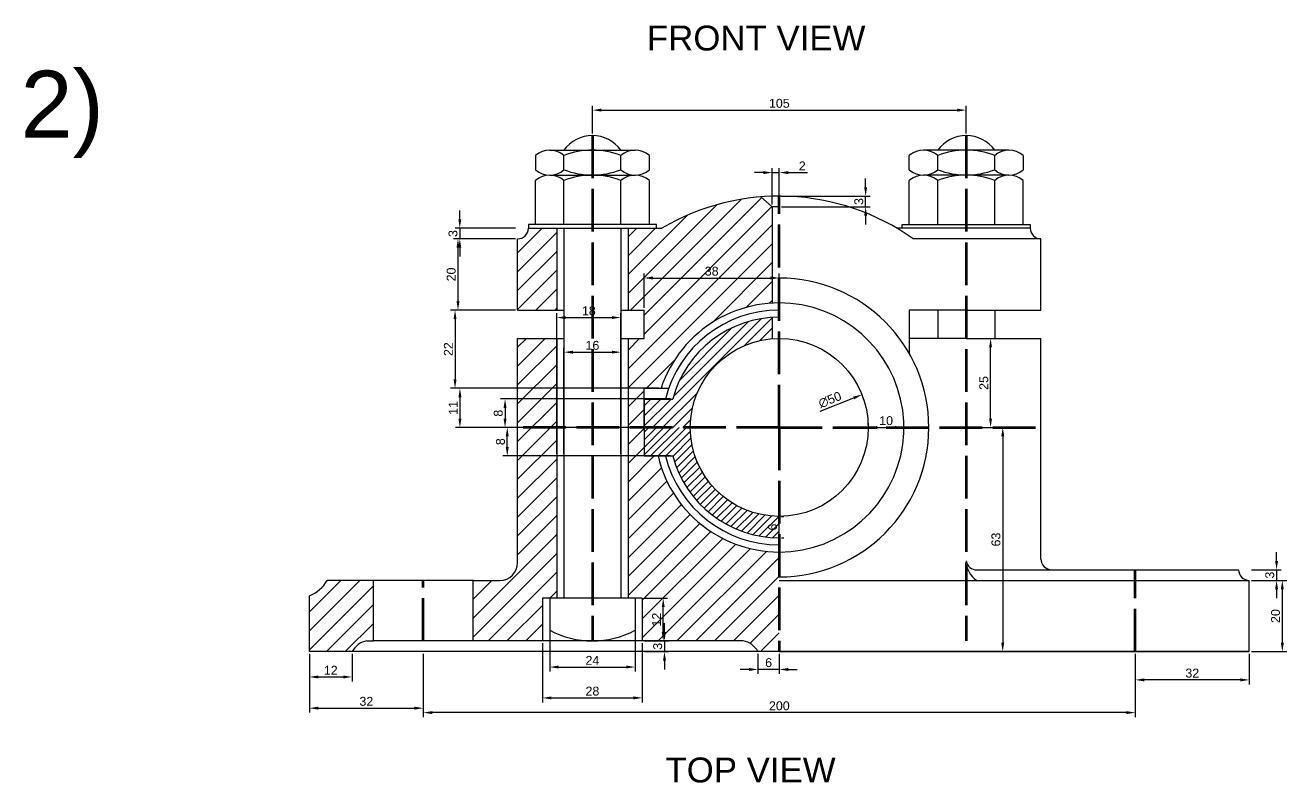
# Model space of a CAD drawing. Header units: millimetres. Extents: x -281317 to 3636, y -109880 to 77184.
# Drawn here: x 3078.4 to 3432.7, y 1257.7 to 1470.6 of the extents above; entities that cross this region are included whole.
import ezdxf

# ---------------------------------------------------------------- set-up
doc = ezdxf.new("R2010")
doc.units = ezdxf.units.MM
doc.linetypes.add('ACAD_ISO02W100', pattern=[15, 12, -3])
doc.layers.add('1', color=131, linetype='ACAD_ISO02W100', lineweight=106)
doc.layers.add('2', color=50, linetype='Continuous', lineweight=20)
doc.styles.get("Standard").update_dxf_attribs({"font": 'arial.ttf'})
doc.dimstyles.new('ISO-25', dxfattribs={"dimtxt": 2.5, "dimasz": 2.5, "dimexe": 1.25, "dimexo": 0.625, "dimtad": 1, "dimtxsty": 'Standard', "dimcen": 2.5, "dimclrd": 3, "dimadec": 0, "dimazin": 0, "dimtfac": 1, "dimtmove": 0, "dimatfit": 3, "dimfxl": 1, "dimarcsym": 0})

# ---------------------------------------------------------------- blocks, each defined once
blk = doc.blocks.new('*D54')
at = {"color": 3, "lineweight": -2, "transparency": 16777216}
blk.add_line((3301.63, 1362.14), (3311.09, 1365.9), dxfattribs=at)
at = {"color": 3, "transparency": 16777216}
blk.add_solid([(3310.94, 1366.29), (3311.25, 1365.51), (3313.42, 1366.82)], dxfattribs=at)
at = {"layer": 'Defpoints', "color": 0, "transparency": 16777216}
for p in [(3313.42, 1366.82), (3266.94, 1348.38)]:
    blk.add_point(p, dxfattribs=at)
at = {"color": 0, "transparency": 16777216, "insert": (3304.41, 1365.37), "char_height": 2.5, "attachment_point": 5, "rotation": 21.6494}
blk.add_mtext('∅50', dxfattribs=at)
blk = doc.blocks.new('*D55')
at = {"color": 0, "lineweight": -2, "transparency": 16777216}
for p, q in [((3259.6, 1357.6), (3212.51, 1357.6)), ((3259.6, 1349.6), (3212.51, 1349.6))]:
    blk.add_line(p, q, dxfattribs=at)
at = {"color": 3, "lineweight": -2, "transparency": 16777216}
blk.add_line((3213.76, 1352.1), (3213.76, 1355.1), dxfattribs=at)
at = {"color": 3, "transparency": 16777216}
for points in [[(3213.34, 1355.1), (3214.17, 1355.1), (3213.76, 1357.6)], [(3213.34, 1352.1), (3214.17, 1352.1), (3213.76, 1349.6)]]:
    blk.add_solid(points, dxfattribs=at)
at = {"layer": 'Defpoints', "color": 0, "transparency": 16777216}
for p in [(3213.76, 1357.6), (3260.23, 1357.6), (3260.23, 1349.6)]:
    blk.add_point(p, dxfattribs=at)
at = {"color": 0, "transparency": 16777216, "insert": (3211.86, 1353.6), "char_height": 2.5, "attachment_point": 5, "rotation": 90}
blk.add_mtext('8', dxfattribs=at)
blk = doc.blocks.new('*D56')
at = {"color": 0, "lineweight": -2, "transparency": 16777216}
for p, q in [((3259.6, 1365.6), (3211.88, 1365.6)), ((3259.6, 1357.6), (3211.88, 1357.6))]:
    blk.add_line(p, q, dxfattribs=at)
at = {"color": 3, "lineweight": -2, "transparency": 16777216}
blk.add_line((3213.13, 1363.1), (3213.13, 1360.1), dxfattribs=at)
at = {"color": 3, "transparency": 16777216}
for points in [[(3212.72, 1363.1), (3213.55, 1363.1), (3213.13, 1365.6)], [(3212.72, 1360.1), (3213.55, 1360.1), (3213.13, 1357.6)]]:
    blk.add_solid(points, dxfattribs=at)
at = {"layer": 'Defpoints', "color": 0, "transparency": 16777216}
for p in [(3260.23, 1365.6), (3213.13, 1357.6), (3260.23, 1357.6)]:
    blk.add_point(p, dxfattribs=at)
at = {"color": 0, "transparency": 16777216, "insert": (3211.23, 1361.6), "char_height": 2.5, "attachment_point": 5, "rotation": 90}
blk.add_mtext('8', dxfattribs=at)
blk = doc.blocks.new('*D57')
at = {"color": 0, "lineweight": -2, "transparency": 16777216}
for p, q in [((3252.18, 1391.22), (3252.18, 1400.85)), ((3290.18, 1391.22), (3290.18, 1400.85))]:
    blk.add_line(p, q, dxfattribs=at)
at = {"color": 3, "lineweight": -2, "transparency": 16777216}
blk.add_line((3254.68, 1399.6), (3287.68, 1399.6), dxfattribs=at)
at = {"color": 3, "transparency": 16777216}
for points in [[(3254.68, 1400.02), (3254.68, 1399.18), (3252.18, 1399.6)], [(3287.68, 1400.02), (3287.68, 1399.18), (3290.18, 1399.6)]]:
    blk.add_solid(points, dxfattribs=at)
at = {"layer": 'Defpoints', "color": 0, "transparency": 16777216}
for p in [(3290.18, 1399.6), (3252.18, 1390.6), (3290.18, 1390.6)]:
    blk.add_point(p, dxfattribs=at)
at = {"color": 0, "transparency": 16777216, "insert": (3271.18, 1401.5), "char_height": 2.5, "attachment_point": 5}
blk.add_mtext('38', dxfattribs=at)
blk = doc.blocks.new('*D58')
at = {"color": 3, "lineweight": -2, "transparency": 16777216}
for p, q in [((3285.68, 1429.22), (3283.18, 1429.22)), ((3288.18, 1429.22), (3290.18, 1429.22)), ((3292.68, 1429.22), (3298.08, 1429.22))]:
    blk.add_line(p, q, dxfattribs=at)
at = {"color": 0, "lineweight": -2, "transparency": 16777216}
for p, q in [((3288.18, 1420.22), (3288.18, 1430.47)), ((3290.18, 1420.22), (3290.18, 1430.47))]:
    blk.add_line(p, q, dxfattribs=at)
at = {"color": 3, "transparency": 16777216}
for points in [[(3285.68, 1429.64), (3285.68, 1428.8), (3288.18, 1429.22)], [(3292.68, 1429.64), (3292.68, 1428.8), (3290.18, 1429.22)]]:
    blk.add_solid(points, dxfattribs=at)
at = {"layer": 'Defpoints', "color": 0, "transparency": 16777216}
for p in [(3290.18, 1429.22), (3288.18, 1419.6), (3290.18, 1419.6)]:
    blk.add_point(p, dxfattribs=at)
at = {"color": 0, "transparency": 16777216, "insert": (3296.63, 1431.1), "char_height": 2.5, "attachment_point": 5}
blk.add_mtext('2', dxfattribs=at)
blk = doc.blocks.new('*D59')
at = {"color": 3, "lineweight": -2, "transparency": 16777216}
for p, q in [((3314.43, 1425.1), (3314.43, 1427.6)), ((3314.43, 1419.6), (3314.43, 1422.6)), ((3314.43, 1417.1), (3314.43, 1414.6))]:
    blk.add_line(p, q, dxfattribs=at)
at = {"color": 0, "lineweight": -2, "transparency": 16777216}
for p, q in [((3290.8, 1422.6), (3315.68, 1422.6)), ((3290.8, 1419.6), (3315.68, 1419.6))]:
    blk.add_line(p, q, dxfattribs=at)
at = {"color": 3, "transparency": 16777216}
for points in [[(3314.01, 1425.1), (3314.84, 1425.1), (3314.43, 1422.6)], [(3314.01, 1417.1), (3314.84, 1417.1), (3314.43, 1419.6)]]:
    blk.add_solid(points, dxfattribs=at)
at = {"layer": 'Defpoints', "color": 0, "transparency": 16777216}
for p in [(3290.18, 1422.6), (3314.43, 1422.6), (3290.18, 1419.6)]:
    blk.add_point(p, dxfattribs=at)
at = {"color": 0, "transparency": 16777216, "insert": (3312.52, 1421.1), "char_height": 2.5, "attachment_point": 5, "rotation": 90}
blk.add_mtext('3', dxfattribs=at)
blk = doc.blocks.new('*D60')
at = {"color": 0, "lineweight": -2, "transparency": 16777216}
for p, q in [((3237.68, 1440.25), (3237.68, 1448.03)), ((3342.68, 1440.25), (3342.68, 1448.03))]:
    blk.add_line(p, q, dxfattribs=at)
at = {"color": 3, "lineweight": -2, "transparency": 16777216}
blk.add_line((3240.18, 1446.78), (3340.18, 1446.78), dxfattribs=at)
at = {"color": 3, "transparency": 16777216}
for points in [[(3240.18, 1447.2), (3240.18, 1446.36), (3237.68, 1446.78)], [(3340.18, 1447.2), (3340.18, 1446.36), (3342.68, 1446.78)]]:
    blk.add_solid(points, dxfattribs=at)
at = {"layer": 'Defpoints', "color": 0, "transparency": 16777216}
for p in [(3342.68, 1446.78), (3237.68, 1439.63), (3342.68, 1439.63)]:
    blk.add_point(p, dxfattribs=at)
at = {"color": 0, "transparency": 16777216, "insert": (3290.18, 1448.68), "char_height": 2.5, "attachment_point": 5}
blk.add_mtext('105', dxfattribs=at)
blk = doc.blocks.new('*D61')
at = {"color": 3, "lineweight": -2, "transparency": 16777216}
for p, q in [((3200.42, 1416.1), (3200.42, 1418.6)), ((3200.42, 1413.6), (3200.42, 1410.6)), ((3200.42, 1408.1), (3200.42, 1405.6))]:
    blk.add_line(p, q, dxfattribs=at)
at = {"color": 0, "lineweight": -2, "transparency": 16777216}
for p, q in [((3216.05, 1413.6), (3199.17, 1413.6)), ((3216.05, 1410.6), (3199.17, 1410.6))]:
    blk.add_line(p, q, dxfattribs=at)
at = {"color": 3, "transparency": 16777216}
for points in [[(3200.01, 1416.1), (3200.84, 1416.1), (3200.42, 1413.6)], [(3200.01, 1408.1), (3200.84, 1408.1), (3200.42, 1410.6)]]:
    blk.add_solid(points, dxfattribs=at)
at = {"layer": 'Defpoints', "color": 0, "transparency": 16777216}
for p in [(3200.42, 1410.6), (3216.68, 1413.6), (3216.68, 1410.6)]:
    blk.add_point(p, dxfattribs=at)
at = {"color": 0, "transparency": 16777216, "insert": (3198.52, 1412.1), "char_height": 2.5, "attachment_point": 5, "rotation": 90}
blk.add_mtext('3', dxfattribs=at)
blk = doc.blocks.new('*D62')
at = {"color": 0, "lineweight": -2, "transparency": 16777216}
for p, q in [((3216.05, 1410.6), (3198.66, 1410.6)), ((3216.05, 1390.6), (3198.66, 1390.6))]:
    blk.add_line(p, q, dxfattribs=at)
at = {"color": 3, "lineweight": -2, "transparency": 16777216}
blk.add_line((3199.91, 1408.1), (3199.91, 1393.1), dxfattribs=at)
at = {"color": 3, "transparency": 16777216}
for points in [[(3199.5, 1408.1), (3200.33, 1408.1), (3199.91, 1410.6)], [(3199.5, 1393.1), (3200.33, 1393.1), (3199.91, 1390.6)]]:
    blk.add_solid(points, dxfattribs=at)
at = {"layer": 'Defpoints', "color": 0, "transparency": 16777216}
for p in [(3216.68, 1410.6), (3199.91, 1390.6), (3216.68, 1390.6)]:
    blk.add_point(p, dxfattribs=at)
at = {"color": 0, "transparency": 16777216, "insert": (3198.01, 1400.6), "char_height": 2.5, "attachment_point": 5, "rotation": 90}
blk.add_mtext('20', dxfattribs=at)
blk = doc.blocks.new('*D63')
at = {"color": 0, "lineweight": -2, "transparency": 16777216}
for p, q in [((3216.05, 1390.6), (3197.84, 1390.6)), ((3216.05, 1368.6), (3197.84, 1368.6))]:
    blk.add_line(p, q, dxfattribs=at)
at = {"color": 3, "lineweight": -2, "transparency": 16777216}
blk.add_line((3199.09, 1388.1), (3199.09, 1371.1), dxfattribs=at)
at = {"color": 3, "transparency": 16777216}
for points in [[(3198.67, 1388.1), (3199.5, 1388.1), (3199.09, 1390.6)], [(3198.67, 1371.1), (3199.5, 1371.1), (3199.09, 1368.6)]]:
    blk.add_solid(points, dxfattribs=at)
at = {"layer": 'Defpoints', "color": 0, "transparency": 16777216}
for p in [(3216.68, 1390.6), (3199.09, 1368.6), (3216.68, 1368.6)]:
    blk.add_point(p, dxfattribs=at)
at = {"color": 0, "transparency": 16777216, "insert": (3197.21, 1379.6), "char_height": 2.5, "attachment_point": 5, "rotation": 90}
blk.add_mtext('22', dxfattribs=at)
blk = doc.blocks.new('*D64')
at = {"color": 0, "lineweight": -2, "transparency": 16777216}
for p, q in [((3256.33, 1368.6), (3199.21, 1368.6)), ((3256.33, 1357.6), (3199.21, 1357.6))]:
    blk.add_line(p, q, dxfattribs=at)
at = {"color": 3, "lineweight": -2, "transparency": 16777216}
blk.add_line((3200.46, 1366.1), (3200.46, 1360.1), dxfattribs=at)
at = {"color": 3, "transparency": 16777216}
for points in [[(3200.05, 1366.1), (3200.88, 1366.1), (3200.46, 1368.6)], [(3200.05, 1360.1), (3200.88, 1360.1), (3200.46, 1357.6)]]:
    blk.add_solid(points, dxfattribs=at)
at = {"layer": 'Defpoints', "color": 0, "transparency": 16777216}
for p in [(3256.95, 1368.6), (3200.46, 1357.6), (3256.95, 1357.6)]:
    blk.add_point(p, dxfattribs=at)
at = {"color": 0, "transparency": 16777216, "insert": (3198.58, 1363.1), "char_height": 2.5, "attachment_point": 5, "rotation": 90}
blk.add_mtext('11', dxfattribs=at)
blk = doc.blocks.new('*D65')
at = {"color": 0, "lineweight": -2, "transparency": 16777216}
for p, q in [((3158.18, 1293.97), (3158.18, 1286.24)), ((3170.18, 1293.97), (3170.18, 1286.24))]:
    blk.add_line(p, q, dxfattribs=at)
at = {"color": 3, "lineweight": -2, "transparency": 16777216}
blk.add_line((3160.68, 1287.49), (3167.68, 1287.49), dxfattribs=at)
at = {"color": 3, "transparency": 16777216}
for points in [[(3160.68, 1287.9), (3160.68, 1287.07), (3158.18, 1287.49)], [(3167.68, 1287.9), (3167.68, 1287.07), (3170.18, 1287.49)]]:
    blk.add_solid(points, dxfattribs=at)
at = {"layer": 'Defpoints', "color": 0, "transparency": 16777216}
for p in [(3158.18, 1294.6), (3170.18, 1294.6), (3170.18, 1287.49)]:
    blk.add_point(p, dxfattribs=at)
at = {"color": 0, "transparency": 16777216, "insert": (3164.18, 1289.37), "char_height": 2.5, "attachment_point": 5}
blk.add_mtext('12', dxfattribs=at)
blk = doc.blocks.new('*D66')
at = {"color": 0, "lineweight": -2, "transparency": 16777216}
for p, q in [((3158.18, 1293.97), (3158.18, 1277.47)), ((3190.18, 1293.97), (3190.18, 1277.47))]:
    blk.add_line(p, q, dxfattribs=at)
at = {"color": 3, "lineweight": -2, "transparency": 16777216}
blk.add_line((3160.68, 1278.72), (3187.68, 1278.72), dxfattribs=at)
at = {"color": 3, "transparency": 16777216}
for points in [[(3160.68, 1279.13), (3160.68, 1278.3), (3158.18, 1278.72)], [(3187.68, 1279.13), (3187.68, 1278.3), (3190.18, 1278.72)]]:
    blk.add_solid(points, dxfattribs=at)
at = {"layer": 'Defpoints', "color": 0, "transparency": 16777216}
for p in [(3158.18, 1294.6), (3190.18, 1294.6), (3190.18, 1278.72)]:
    blk.add_point(p, dxfattribs=at)
at = {"color": 0, "transparency": 16777216, "insert": (3174.18, 1280.62), "char_height": 2.5, "attachment_point": 5}
blk.add_mtext('32', dxfattribs=at)
blk = doc.blocks.new('*D67')
at = {"color": 0, "lineweight": -2, "transparency": 16777216}
for p, q in [((3229.68, 1350.22), (3229.68, 1380.01)), ((3245.68, 1350.22), (3245.68, 1380.01))]:
    blk.add_line(p, q, dxfattribs=at)
at = {"color": 3, "lineweight": -2, "transparency": 16777216}
blk.add_line((3232.18, 1378.76), (3243.18, 1378.76), dxfattribs=at)
at = {"color": 3, "transparency": 16777216}
for points in [[(3232.18, 1379.18), (3232.18, 1378.35), (3229.68, 1378.76)], [(3243.18, 1379.18), (3243.18, 1378.35), (3245.68, 1378.76)]]:
    blk.add_solid(points, dxfattribs=at)
at = {"layer": 'Defpoints', "color": 0, "transparency": 16777216}
for p in [(3245.68, 1378.76), (3229.68, 1349.6), (3245.68, 1349.6)]:
    blk.add_point(p, dxfattribs=at)
at = {"color": 0, "transparency": 16777216, "insert": (3237.68, 1380.66), "char_height": 2.5, "attachment_point": 5}
blk.add_mtext('16', dxfattribs=at)
blk = doc.blocks.new('*D68')
at = {"color": 0, "lineweight": -2, "transparency": 16777216}
for p, q in [((3227.68, 1350.22), (3227.68, 1389.73)), ((3245.68, 1350.22), (3245.68, 1389.73))]:
    blk.add_line(p, q, dxfattribs=at)
at = {"color": 3, "lineweight": -2, "transparency": 16777216}
blk.add_line((3230.18, 1388.48), (3243.18, 1388.48), dxfattribs=at)
at = {"color": 3, "transparency": 16777216}
for points in [[(3230.18, 1388.9), (3230.18, 1388.07), (3227.68, 1388.48)], [(3243.18, 1388.9), (3243.18, 1388.07), (3245.68, 1388.48)]]:
    blk.add_solid(points, dxfattribs=at)
at = {"layer": 'Defpoints', "color": 0, "transparency": 16777216}
for p in [(3245.68, 1388.48), (3227.68, 1349.6), (3245.68, 1349.6)]:
    blk.add_point(p, dxfattribs=at)
at = {"color": 0, "transparency": 16777216, "insert": (3236.68, 1390.38), "char_height": 2.5, "attachment_point": 5}
blk.add_mtext('18', dxfattribs=at)
blk = doc.blocks.new('*D69')
at = {"color": 3, "lineweight": -2, "transparency": 16777216}
for p, q in [((3290.18, 1335.1), (3290.18, 1337.6)), ((3290.18, 1326.6), (3290.18, 1332.6)), ((3290.18, 1324.1), (3290.18, 1321.6))]:
    blk.add_line(p, q, dxfattribs=at)
at = {"color": 0, "lineweight": -2, "transparency": 16777216}
for p, q in [((3290.8, 1332.6), (3291.43, 1332.6)), ((3290.8, 1326.6), (3291.43, 1326.6))]:
    blk.add_line(p, q, dxfattribs=at)
at = {"color": 3, "transparency": 16777216}
for points in [[(3289.76, 1335.1), (3290.6, 1335.1), (3290.18, 1332.6)], [(3289.76, 1324.1), (3290.6, 1324.1), (3290.18, 1326.6)]]:
    blk.add_solid(points, dxfattribs=at)
at = {"layer": 'Defpoints', "color": 0, "transparency": 16777216}
for p in [(3290.18, 1332.6), (3290.18, 1332.6), (3290.18, 1326.6)]:
    blk.add_point(p, dxfattribs=at)
at = {"color": 0, "transparency": 16777216, "insert": (3288.28, 1329.6), "char_height": 2.5, "attachment_point": 5, "rotation": 90}
blk.add_mtext('6', dxfattribs=at)
blk = doc.blocks.new('*D70')
at = {"color": 0, "lineweight": -2, "transparency": 16777216}
for p, q in [((3315.18, 1358.22), (3315.18, 1358.85)), ((3325.18, 1358.22), (3325.18, 1358.85))]:
    blk.add_line(p, q, dxfattribs=at)
at = {"color": 3, "lineweight": -2, "transparency": 16777216}
blk.add_line((3317.68, 1357.6), (3322.68, 1357.6), dxfattribs=at)
at = {"color": 3, "transparency": 16777216}
for points in [[(3317.68, 1358.02), (3317.68, 1357.18), (3315.18, 1357.6)], [(3322.68, 1358.02), (3322.68, 1357.18), (3325.18, 1357.6)]]:
    blk.add_solid(points, dxfattribs=at)
at = {"layer": 'Defpoints', "color": 0, "transparency": 16777216}
for p in [(3315.18, 1357.6), (3325.18, 1357.6), (3325.18, 1357.6)]:
    blk.add_point(p, dxfattribs=at)
at = {"color": 0, "transparency": 16777216, "insert": (3320.18, 1359.5), "char_height": 2.5, "attachment_point": 5}
blk.add_mtext('10', dxfattribs=at)
blk = doc.blocks.new('*D71')
at = {"color": 0, "lineweight": -2, "transparency": 16777216}
for p, q in [((3225.68, 1299.97), (3225.68, 1289.02)), ((3249.68, 1299.97), (3249.68, 1289.02))]:
    blk.add_line(p, q, dxfattribs=at)
at = {"color": 3, "lineweight": -2, "transparency": 16777216}
blk.add_line((3228.18, 1290.27), (3247.18, 1290.27), dxfattribs=at)
at = {"color": 3, "transparency": 16777216}
for points in [[(3228.18, 1290.69), (3228.18, 1289.86), (3225.68, 1290.27)], [(3247.18, 1290.69), (3247.18, 1289.86), (3249.68, 1290.27)]]:
    blk.add_solid(points, dxfattribs=at)
at = {"layer": 'Defpoints', "color": 0, "transparency": 16777216}
for p in [(3225.68, 1300.6), (3249.68, 1300.6), (3249.68, 1290.27)]:
    blk.add_point(p, dxfattribs=at)
at = {"color": 0, "transparency": 16777216, "insert": (3237.68, 1292.15), "char_height": 2.5, "attachment_point": 5}
blk.add_mtext('24', dxfattribs=at)
blk = doc.blocks.new('*D72')
at = {"color": 0, "lineweight": -2, "transparency": 16777216}
for p, q in [((3223.68, 1296.97), (3223.68, 1280.35)), ((3251.68, 1296.97), (3251.68, 1280.35))]:
    blk.add_line(p, q, dxfattribs=at)
at = {"color": 3, "lineweight": -2, "transparency": 16777216}
blk.add_line((3226.18, 1281.6), (3249.18, 1281.6), dxfattribs=at)
at = {"color": 3, "transparency": 16777216}
for points in [[(3226.18, 1282.02), (3226.18, 1281.18), (3223.68, 1281.6)], [(3249.18, 1282.02), (3249.18, 1281.18), (3251.68, 1281.6)]]:
    blk.add_solid(points, dxfattribs=at)
at = {"layer": 'Defpoints', "color": 0, "transparency": 16777216}
for p in [(3223.68, 1297.6), (3251.68, 1297.6), (3251.68, 1281.6)]:
    blk.add_point(p, dxfattribs=at)
at = {"color": 0, "transparency": 16777216, "insert": (3237.68, 1283.5), "char_height": 2.5, "attachment_point": 5}
blk.add_mtext('28', dxfattribs=at)
blk = doc.blocks.new('*D73')
at = {"color": 3, "lineweight": -2, "transparency": 16777216}
for p, q in [((3429.86, 1320.1), (3429.86, 1322.6)), ((3429.86, 1317.6), (3429.86, 1314.6)), ((3429.86, 1312.1), (3429.86, 1309.6))]:
    blk.add_line(p, q, dxfattribs=at)
at = {"color": 0, "lineweight": -2, "transparency": 16777216}
for p, q in [((3422.8, 1317.6), (3431.11, 1317.6)), ((3422.8, 1314.6), (3431.11, 1314.6))]:
    blk.add_line(p, q, dxfattribs=at)
at = {"color": 3, "transparency": 16777216}
for points in [[(3429.44, 1320.1), (3430.27, 1320.1), (3429.86, 1317.6)], [(3429.44, 1312.1), (3430.27, 1312.1), (3429.86, 1314.6)]]:
    blk.add_solid(points, dxfattribs=at)
at = {"layer": 'Defpoints', "color": 0, "transparency": 16777216}
for p in [(3422.18, 1317.6), (3422.18, 1314.6), (3429.86, 1314.6)]:
    blk.add_point(p, dxfattribs=at)
at = {"color": 0, "transparency": 16777216, "insert": (3427.96, 1316.1), "char_height": 2.5, "attachment_point": 5, "rotation": 90}
blk.add_mtext('3', dxfattribs=at)
blk = doc.blocks.new('*D74')
at = {"color": 0, "lineweight": -2, "transparency": 16777216}
for p, q in [((3422.8, 1314.6), (3432.72, 1314.6)), ((3422.8, 1294.6), (3432.72, 1294.6))]:
    blk.add_line(p, q, dxfattribs=at)
at = {"color": 3, "lineweight": -2, "transparency": 16777216}
blk.add_line((3431.47, 1312.1), (3431.47, 1297.1), dxfattribs=at)
at = {"color": 3, "transparency": 16777216}
for points in [[(3431.05, 1312.1), (3431.89, 1312.1), (3431.47, 1314.6)], [(3431.05, 1297.1), (3431.89, 1297.1), (3431.47, 1294.6)]]:
    blk.add_solid(points, dxfattribs=at)
at = {"layer": 'Defpoints', "color": 0, "transparency": 16777216}
for p in [(3422.18, 1314.6), (3422.18, 1294.6), (3431.47, 1294.6)]:
    blk.add_point(p, dxfattribs=at)
at = {"color": 0, "transparency": 16777216, "insert": (3429.57, 1304.6), "char_height": 2.5, "attachment_point": 5, "rotation": 90}
blk.add_mtext('20', dxfattribs=at)
blk = doc.blocks.new('*D75')
at = {"color": 0, "lineweight": -2, "transparency": 16777216}
for p, q in [((3390.18, 1293.97), (3390.18, 1285.41)), ((3422.18, 1293.97), (3422.18, 1285.41))]:
    blk.add_line(p, q, dxfattribs=at)
at = {"color": 3, "lineweight": -2, "transparency": 16777216}
blk.add_line((3419.68, 1286.66), (3392.68, 1286.66), dxfattribs=at)
at = {"color": 3, "transparency": 16777216}
for points in [[(3392.68, 1287.08), (3392.68, 1286.24), (3390.18, 1286.66)], [(3419.68, 1287.08), (3419.68, 1286.24), (3422.18, 1286.66)]]:
    blk.add_solid(points, dxfattribs=at)
at = {"layer": 'Defpoints', "color": 0, "transparency": 16777216}
for p in [(3390.18, 1294.6), (3422.18, 1294.6), (3390.18, 1286.66)]:
    blk.add_point(p, dxfattribs=at)
at = {"color": 0, "transparency": 16777216, "insert": (3406.18, 1288.56), "char_height": 2.5, "attachment_point": 5}
blk.add_mtext('32', dxfattribs=at)
blk = doc.blocks.new('*D76')
at = {"color": 0, "lineweight": -2, "transparency": 16777216}
for p, q in [((3190.18, 1293.97), (3190.18, 1276.22)), ((3390.18, 1293.97), (3390.18, 1276.22))]:
    blk.add_line(p, q, dxfattribs=at)
at = {"color": 3, "lineweight": -2, "transparency": 16777216}
blk.add_line((3387.68, 1277.47), (3192.68, 1277.47), dxfattribs=at)
at = {"color": 3, "transparency": 16777216}
for points in [[(3192.68, 1277.88), (3192.68, 1277.05), (3190.18, 1277.47)], [(3387.68, 1277.88), (3387.68, 1277.05), (3390.18, 1277.47)]]:
    blk.add_solid(points, dxfattribs=at)
at = {"layer": 'Defpoints', "color": 0, "transparency": 16777216}
for p in [(3190.18, 1294.6), (3390.18, 1294.6), (3190.18, 1277.47)]:
    blk.add_point(p, dxfattribs=at)
at = {"color": 0, "transparency": 16777216, "insert": (3290.18, 1279.37), "char_height": 2.5, "attachment_point": 5}
blk.add_mtext('200', dxfattribs=at)
blk = doc.blocks.new('*D77')
at = {"color": 0, "lineweight": -2, "transparency": 16777216}
for p, q in [((3343.3, 1382.6), (3350.77, 1382.6)), ((3343.3, 1357.6), (3350.77, 1357.6))]:
    blk.add_line(p, q, dxfattribs=at)
at = {"color": 3, "lineweight": -2, "transparency": 16777216}
blk.add_line((3349.52, 1360.1), (3349.52, 1380.1), dxfattribs=at)
at = {"color": 3, "transparency": 16777216}
for points in [[(3349.1, 1380.1), (3349.93, 1380.1), (3349.52, 1382.6)], [(3349.1, 1360.1), (3349.93, 1360.1), (3349.52, 1357.6)]]:
    blk.add_solid(points, dxfattribs=at)
at = {"layer": 'Defpoints', "color": 0, "transparency": 16777216}
for p in [(3342.68, 1382.6), (3349.52, 1382.6), (3342.68, 1357.6)]:
    blk.add_point(p, dxfattribs=at)
at = {"color": 0, "transparency": 16777216, "insert": (3347.62, 1370.1), "char_height": 2.5, "attachment_point": 5, "rotation": 90}
blk.add_mtext('25', dxfattribs=at)
blk = doc.blocks.new('*D78')
at = {"color": 0, "lineweight": -2, "transparency": 16777216}
for p, q in [((3343.3, 1357.6), (3354.19, 1357.6)), ((3343.3, 1294.6), (3354.19, 1294.6))]:
    blk.add_line(p, q, dxfattribs=at)
at = {"color": 3, "lineweight": -2, "transparency": 16777216}
blk.add_line((3352.94, 1355.1), (3352.94, 1297.1), dxfattribs=at)
at = {"color": 3, "transparency": 16777216}
for points in [[(3352.52, 1355.1), (3353.35, 1355.1), (3352.94, 1357.6)], [(3352.52, 1297.1), (3353.35, 1297.1), (3352.94, 1294.6)]]:
    blk.add_solid(points, dxfattribs=at)
at = {"layer": 'Defpoints', "color": 0, "transparency": 16777216}
for p in [(3342.68, 1357.6), (3342.68, 1294.6), (3352.94, 1294.6)]:
    blk.add_point(p, dxfattribs=at)
at = {"color": 0, "transparency": 16777216, "insert": (3351.04, 1326.1), "char_height": 2.5, "attachment_point": 5, "rotation": 90}
blk.add_mtext('63', dxfattribs=at)
blk = doc.blocks.new('*D79')
at = {"color": 0, "lineweight": -2, "transparency": 16777216}
for p, q in [((3252.3, 1309.6), (3258.81, 1309.6)), ((3252.3, 1297.6), (3258.81, 1297.6))]:
    blk.add_line(p, q, dxfattribs=at)
at = {"color": 3, "lineweight": -2, "transparency": 16777216}
blk.add_line((3257.56, 1300.1), (3257.56, 1307.1), dxfattribs=at)
at = {"color": 3, "transparency": 16777216}
for points in [[(3257.15, 1307.1), (3257.98, 1307.1), (3257.56, 1309.6)], [(3257.15, 1300.1), (3257.98, 1300.1), (3257.56, 1297.6)]]:
    blk.add_solid(points, dxfattribs=at)
at = {"layer": 'Defpoints', "color": 0, "transparency": 16777216}
for p in [(3251.68, 1309.6), (3257.56, 1309.6), (3251.68, 1297.6)]:
    blk.add_point(p, dxfattribs=at)
at = {"color": 0, "transparency": 16777216, "insert": (3255.68, 1303.6), "char_height": 2.5, "attachment_point": 5, "rotation": 90}
blk.add_mtext('12', dxfattribs=at)
blk = doc.blocks.new('*D80')
at = {"color": 3, "lineweight": -2, "transparency": 16777216}
for p, q in [((3257.93, 1300.1), (3257.93, 1302.6)), ((3257.93, 1297.6), (3257.93, 1294.6)), ((3257.93, 1292.1), (3257.93, 1289.6))]:
    blk.add_line(p, q, dxfattribs=at)
at = {"color": 0, "lineweight": -2, "transparency": 16777216}
for p, q in [((3252.3, 1297.6), (3259.18, 1297.6)), ((3252.3, 1294.6), (3259.18, 1294.6))]:
    blk.add_line(p, q, dxfattribs=at)
at = {"color": 3, "transparency": 16777216}
for points in [[(3257.51, 1300.1), (3258.34, 1300.1), (3257.93, 1297.6)], [(3257.51, 1292.1), (3258.34, 1292.1), (3257.93, 1294.6)]]:
    blk.add_solid(points, dxfattribs=at)
at = {"layer": 'Defpoints', "color": 0, "transparency": 16777216}
for p in [(3251.68, 1297.6), (3251.68, 1294.6), (3257.93, 1294.6)]:
    blk.add_point(p, dxfattribs=at)
at = {"color": 0, "transparency": 16777216, "insert": (3256.02, 1296.1), "char_height": 2.5, "attachment_point": 5, "rotation": 90}
blk.add_mtext('3', dxfattribs=at)
blk = doc.blocks.new('*D81')
at = {"color": 0, "lineweight": -2, "transparency": 16777216}
for p, q in [((3284.18, 1293.97), (3284.18, 1288.35)), ((3290.18, 1293.97), (3290.18, 1288.35))]:
    blk.add_line(p, q, dxfattribs=at)
at = {"color": 3, "lineweight": -2, "transparency": 16777216}
for p, q in [((3281.68, 1289.6), (3279.18, 1289.6)), ((3290.18, 1289.6), (3284.18, 1289.6)), ((3292.68, 1289.6), (3295.18, 1289.6))]:
    blk.add_line(p, q, dxfattribs=at)
at = {"color": 3, "transparency": 16777216}
for points in [[(3281.68, 1290.02), (3281.68, 1289.18), (3284.18, 1289.6)], [(3292.68, 1290.02), (3292.68, 1289.18), (3290.18, 1289.6)]]:
    blk.add_solid(points, dxfattribs=at)
at = {"layer": 'Defpoints', "color": 0, "transparency": 16777216}
for p in [(3284.18, 1294.6), (3290.18, 1294.6), (3284.18, 1289.6)]:
    blk.add_point(p, dxfattribs=at)
at = {"color": 0, "transparency": 16777216, "insert": (3287.18, 1291.5), "char_height": 2.5, "attachment_point": 5}
blk.add_mtext('6', dxfattribs=at)

msp = doc.modelspace()

# ---------------------------------------------------------------- hatches: boundary and pattern name
at = {"layer": '2', "true_color": 0xffffff, "transparency": 33554687}
h = msp.add_hatch(dxfattribs=at)
h.set_pattern_fill('ANSI31', scale=30)
h.set_pattern_definition([(45, (2863.2774, 1085.0893), (-2.65165, 2.65165), [])])
h.paths.add_polyline_path([(3288.17907, 1419.59942), (3285.00876, 1422.39346, 0.113705429), (3257.17907, 1413.59942), (3255.67907, 1413.59942), (3247.67907, 1413.59942), (3247.67907, 1390.59942), (3252.17907, 1390.59942), (3252.17907, 1382.59942), (3247.67907, 1382.59942), (3247.67907, 1357.59942), (3252.17907, 1357.59942), (3252.17907, 1365.59942), (3252.17907, 1368.59942), (3256.95258, 1368.59942, -0.307671085), (3288.17907, 1392.54223)])
h.paths.add_polyline_path([(3290.17907, 1322.59942, -0.348173339), (3256.10562, 1349.59942), (3252.17907, 1349.59942), (3252.17907, 1357.59942), (3247.67907, 1357.59942), (3247.67907, 1309.59942), (3251.67907, 1309.59942), (3251.67907, 1297.59942), (3280.03201, 1297.59942, -0.236067977), (3284.17907, 1294.59942), (3290.17907, 1294.59942)])
h.paths.add_polyline_path([(3227.67907, 1357.59942), (3216.67907, 1357.59942), (3216.67907, 1319.59942, -0.414213562), (3211.67907, 1314.59942), (3204.17907, 1314.59942), (3204.17907, 1297.59942), (3223.67907, 1297.59942), (3223.67907, 1309.59942), (3227.67907, 1309.59942)])
h.paths.add_polyline_path([(3227.67907, 1382.59942), (3216.67907, 1382.59942), (3216.67907, 1357.59942), (3227.67907, 1357.59942)])
h.paths.add_polyline_path([(3227.67907, 1413.59942), (3219.67907, 1413.59942, -0.414213562), (3216.67907, 1410.59942), (3216.67907, 1390.59942), (3227.67907, 1390.59942)])
h.paths.add_polyline_path([(3176.17907, 1314.59942), (3163.17907, 1314.59942, -0.158030662), (3158.17907, 1310.25266), (3158.17907, 1294.59942), (3170.17907, 1294.59942, -0.236067977), (3174.32613, 1297.59942), (3176.17907, 1297.59942)])
h = msp.add_hatch(dxfattribs=at)
h.set_pattern_fill('ANSI31', scale=16)
h.set_pattern_definition([(45, (2863.2774, 1085.0893), (-1.4142136, 1.4142136), [])])
h.paths.add_polyline_path([(3260.22911, 1365.59942), (3252.17907, 1365.59942), (3252.17907, 1357.59942), (3265.17907, 1357.59942, -0.390946884), (3288.17907, 1382.51929), (3288.17907, 1388.53484, 0.321766195)])
at = {"layer": '2'}
h = msp.add_hatch(dxfattribs=at)
h.set_pattern_fill('ANSI31', color=0, scale=12)
h.set_pattern_definition([(45, (2829.3309, 1084.0128), (-1.06066, 1.06066), [])])
h.paths.add_polyline_path([(3265.17907, 1357.59942), (3252.17907, 1357.59942), (3252.17907, 1349.59942), (3260.22911, 1349.59942, 0.33967204), (3290.17907, 1326.59942), (3290.17907, 1332.59942, -0.414213562)])

# ---------------------------------------------------------------- linework, layer by layer
for p, q in [((3225.67907, 1435.53982), (3229.67907, 1435.53982)), ((3229.67907, 1435.53982), (3245.67907, 1435.53982)), ((3245.67907, 1435.53982), (3249.67907, 1435.53982)), ((3334.67907, 1435.53982), (3330.67907, 1435.53982)), ((3350.67907, 1435.53982), (3334.67907, 1435.53982)), ((3354.67907, 1435.53982), (3350.67907, 1435.53982)), ((3221.67907, 1434.03982), (3221.67907, 1430.03982)), ((3229.67907, 1430.03982), (3229.67907, 1434.03982)), ((3245.67907, 1430.03982), (3245.67907, 1434.03982)), ((3253.67907, 1430.03982), (3253.67907, 1434.03982)), ((3326.67907, 1430.03982), (3326.67907, 1434.03982)), ((3334.67907, 1430.03982), (3334.67907, 1434.03982)), ((3350.67907, 1430.03982), (3350.67907, 1434.03982)), ((3358.67907, 1434.03982), (3358.67907, 1430.03982)), ((3225.67907, 1428.53982), (3229.67907, 1428.53982)), ((3229.67907, 1428.53982), (3245.67907, 1428.53982)), ((3245.67907, 1428.53982), (3249.67907, 1428.53982)), ((3334.67907, 1428.53982), (3330.67907, 1428.53982)), ((3350.67907, 1428.53982), (3334.67907, 1428.53982)), ((3354.67907, 1428.53982), (3350.67907, 1428.53982)), ((3221.67907, 1414.59942), (3221.67907, 1427.03982)), ((3229.67907, 1414.59942), (3229.67907, 1427.03982)), ((3245.67907, 1414.59942), (3245.67907, 1427.03982)), ((3253.67907, 1414.59942), (3253.67907, 1427.03982)), ((3326.67907, 1414.59942), (3326.67907, 1427.03982)), ((3334.67907, 1414.59942), (3334.67907, 1427.03982)), ((3350.67907, 1414.59942), (3350.67907, 1427.03982)), ((3358.67907, 1414.59942), (3358.67907, 1427.03982)), ((3288.17907, 1419.59942), (3285.00876, 1422.39346)), ((3290.17907, 1419.59942), (3288.17907, 1419.59942)), ((3288.17907, 1419.59942), (3288.17907, 1392.54223)), ((3255.67907, 1414.59942), (3219.67907, 1414.59942)), ((3219.67907, 1414.59942), (3219.67907, 1413.59942)), ((3255.67907, 1413.59942), (3255.67907, 1414.59942)), ((3324.67907, 1414.59942), (3360.67907, 1414.59942)), ((3324.67907, 1413.59942), (3324.67907, 1414.59942)), ((3360.67907, 1414.59942), (3360.67907, 1413.59942)), ((3216.67907, 1390.59942), (3216.67907, 1410.59942)), ((3219.67907, 1413.59942), (3237.67907, 1413.59942)), ((3227.67907, 1413.59942), (3227.67907, 1390.59942)), ((3229.67907, 1413.59942), (3229.67907, 1309.59942)), ((3237.67907, 1413.59942), (3255.67907, 1413.59942)), ((3245.67907, 1413.59942), (3245.67907, 1309.59942)), ((3247.67907, 1413.59942), (3247.67907, 1390.59942)), ((3255.67907, 1413.59942), (3257.17907, 1413.59942)), ((3342.67907, 1413.59942), (3323.17907, 1413.59942)), ((3363.67907, 1410.59942), (3327.80885, 1410.59942)), ((3360.67907, 1413.59942), (3342.67907, 1413.59942)), ((3363.67907, 1390.59942), (3363.67907, 1410.59942)), ((3216.67907, 1390.59942), (3229.67907, 1390.59942)), ((3245.67907, 1390.59942), (3252.17907, 1390.59942)), ((3252.17907, 1382.59942), (3252.17907, 1390.59942)), ((3342.67907, 1390.59942), (3326.67907, 1390.59942)), ((3326.67907, 1390.59942), (3326.67907, 1382.59942)), ((3334.67907, 1390.59942), (3334.67907, 1382.59942)), ((3342.67907, 1390.59942), (3363.67907, 1390.59942)), ((3350.67907, 1390.59942), (3350.67907, 1382.59942)), ((3288.17907, 1388.53484), (3288.17907, 1382.51929)), ((3216.67907, 1319.59942), (3216.67907, 1382.59942)), ((3216.67907, 1382.59942), (3229.67907, 1382.59942)), ((3227.67907, 1382.59942), (3227.67907, 1309.59942)), ((3245.67907, 1382.59942), (3252.17907, 1382.59942)), ((3247.67907, 1382.59942), (3247.67907, 1309.59942)), ((3326.67907, 1382.59942), (3326.67907, 1378.37801)), ((3342.67907, 1382.59942), (3326.67907, 1382.59942)), ((3342.67907, 1382.59942), (3363.67907, 1382.59942)), ((3363.67907, 1320.59942), (3363.67907, 1382.59942)), ((3252.17907, 1365.59942), (3252.17907, 1368.59942)), ((3252.17907, 1365.59942), (3260.22911, 1365.59942)), ((3252.17907, 1349.59942), (3260.22911, 1349.59942)), ((3345.67907, 1317.59942), (3363.67907, 1317.59942)), ((3363.67907, 1317.59942), (3419.17907, 1317.59942)), ((3204.17907, 1314.59942), (3163.17907, 1314.59942)), ((3176.17907, 1297.59942), (3176.17907, 1314.59942)), ((3204.17907, 1297.59942), (3204.17907, 1314.59942)), ((3204.17907, 1314.59942), (3211.67907, 1314.59942)), ((3290.17907, 1314.59942), (3422.17907, 1314.59942)), ((3422.17907, 1294.59942), (3422.17907, 1314.59942)), ((3158.17907, 1294.59942), (3158.17907, 1310.25266)), ((3223.67907, 1309.59942), (3223.67907, 1297.59942)), ((3251.67907, 1309.59942), (3223.67907, 1309.59942)), ((3225.67907, 1309.59942), (3225.67907, 1297.59942)), ((3249.67907, 1309.59942), (3249.67907, 1297.59942)), ((3251.67907, 1309.59942), (3251.67907, 1297.59942)), ((3174.32613, 1297.59942), (3176.17907, 1297.59942)), ((3280.03201, 1297.59942), (3176.17907, 1297.59942)), ((3280.03201, 1297.59942), (3278.17907, 1297.59942)), ((3290.17907, 1294.59942), (3158.17907, 1294.59942)), ((3390.17907, 1294.59942), (3190.17907, 1294.59942)), ((3290.17907, 1294.59942), (3422.17907, 1294.59942)), ((3422.17907, 1294.59942), (3390.17907, 1294.59942)), ((3390.17907, 1294.59942), (3422.17907, 1294.59942))]:
    msp.add_line(p, q)
for points in [[(3252.17907, 1368.59942), (3259.06637, 1368.59942)], [(3252.17907, 1357.59942), (3252.17907, 1365.59942), (3252.17907, 1349.59942)]]:
    msp.add_lwpolyline(points)
msp.add_circle((3290.17907, 1357.59942), 25)
for centre, radius, start, end in [((3237.67907, 1429.75438), 9.87276, 35.8737001, 144.1262999), ((3342.67907, 1429.75438), 9.87276, 35.8737001, 144.1262999), ((3225.67907, 1429.45649), 6.08333, 48.8879096, 131.1120904), ((3237.67907, 1413.45649), 22.08333, 68.7606894, 111.2393106), ((3249.67907, 1429.45649), 6.08333, 48.8879096, 131.1120904), ((3330.67907, 1429.45649), 6.08333, 48.8879096, 131.1120904), ((3342.67907, 1413.45649), 22.08333, 68.7606894, 111.2393106), ((3354.67907, 1429.45649), 6.08333, 48.8879096, 131.1120904), ((3225.67907, 1434.62315), 6.08333, 228.8879096, 311.1120904), ((3225.67907, 1422.45649), 6.08333, 48.8879096, 131.1120904), ((3237.67907, 1450.62315), 22.08333, 248.7606894, 291.2393106), ((3237.67907, 1406.45649), 22.08333, 68.7606894, 111.2393106), ((3249.67907, 1434.62315), 6.08333, 228.8879096, 311.1120904), ((3249.67907, 1422.45649), 6.08333, 48.8879096, 131.1120904), ((3330.67907, 1434.62315), 6.08333, 228.8879096, 311.1120904), ((3330.67907, 1422.45649), 6.08333, 48.8879096, 131.1120904), ((3342.67907, 1450.62315), 22.08333, 248.7606894, 291.2393106), ((3342.67907, 1406.45649), 22.08333, 68.7606894, 111.2393106), ((3354.67907, 1434.62315), 6.08333, 228.8879096, 311.1120904), ((3354.67907, 1422.45649), 6.08333, 48.8879096, 131.1120904), ((3290.17907, 1357.59942), 65, 54.6254096, 120.5102374), ((3216.67907, 1413.59942), 3, 270, 0), ((3363.67907, 1413.59942), 3, 180, 270), ((3290.17907, 1357.59942), 42, 270, 90), ((3290.17907, 1357.59942), 35, 193.2129804, 161.6823016), ((3290.17907, 1357.59942), 33, 90, 165.9703346), ((3290.17907, 1357.59942), 33, 90, 165.9703346), ((3290.17907, 1357.59942), 31, 90, 165.0447517), ((3290.17907, 1357.59942), 33, 194.0296654, 270), ((3290.17907, 1357.59942), 33, 194.0296654, 270), ((3290.17907, 1357.59942), 31, 194.9552483, 270), ((3211.67907, 1319.59942), 5, 270, 0), ((3345.5523, 1320.49729), 2.90064, 187.8838406, 272.5050172), ((3349.22074, 1320.09942), 6.54167, 180, 237.2209193), ((3366.67907, 1320.59942), 3, 180, 270), ((3422.17907, 1317.59942), 3, 180, 270), ((3153.97435, 1320.13836), 10.74275, 293.0416913, 328.962591), ((3237.67907, 1323.09942), 25.5, 241.9275131, 298.0724869), ((3175.2526, 1291.95236), 5.72255, 99.3170861, 152.4471884), ((3279.10554, 1291.95236), 5.72255, 27.5528116, 80.6829139)]:
    msp.add_arc(centre, radius, start, end)
at = {"layer": '1', "linetype": 'ACAD_ISO02W100'}
for p, q in [((3237.67907, 1439.62714), (3237.67907, 1297.59942)), ((3342.67907, 1439.62714), (3342.67907, 1297.59942))]:
    msp.add_line(p, q, dxfattribs=at)
at = {"layer": '1'}
for p, q in [((3290.17907, 1357.59942), (3290.17907, 1422.59942)), ((3290.17907, 1357.59942), (3216.67907, 1357.59942)), ((3290.17907, 1357.59942), (3363.67907, 1357.59942)), ((3390.17907, 1294.59942), (3390.17907, 1317.59942)), ((3190.17907, 1297.59942), (3190.17907, 1314.59942))]:
    msp.add_line(p, q, dxfattribs=at)
msp.add_lwpolyline([(3290.17907, 1357.59942), (3290.17907, 1294.59942)], dxfattribs=at)

# ---------------------------------------------------------------- texts
msp.add_text('2)', height=18.84898).set_placement((3077.03014, 1439.01131))
at = {"char_height": 7, "attachment_point": 1}
for s, width, insert in [('FRONT VIEW', 161.9581536, (3252.99566, 1470.5378)), ('TOP VIEW', 234.7863582, (3258.19289, 1264.84623))]:
    msp.add_mtext_dynamic_manual_height_columns(s, width=width, gutter_width=12.5, heights=[0], dxfattribs=dict(at, insert=insert))

# ---------------------------------------------------------------- dimensions: what is measured, and where the dimension line sits
for base, p1, p2, picture, middle in [((3342.67907, 1446.77853), (3237.67907, 1439.62714), (3342.67907, 1439.62714), '*D60', (3290.17907, 1448.67996)), ((3290.17907, 1429.21883), (3288.17907, 1419.59942), (3290.17907, 1419.59942), '*D58', (3296.63201, 1431.09894)), ((3290.17907, 1399.59942), (3252.17907, 1390.59942), (3290.17907, 1390.59942), '*D57', (3271.17907, 1401.5017)), ((3245.67907, 1388.48322), (3227.67907, 1349.59942), (3245.67907, 1349.59942), '*D68', (3236.67907, 1390.38465)), ((3245.67907, 1378.76297), (3229.67907, 1349.59942), (3245.67907, 1349.59942), '*D67', (3237.67907, 1380.6644)), ((3325.17907, 1357.59942), (3315.17907, 1357.59942), (3325.17907, 1357.59942), '*D70', (3320.17907, 1359.50085)), ((3249.67907, 1290.2724), (3225.67907, 1300.59942), (3249.67907, 1300.59942), '*D71', (3237.67907, 1292.15252)), ((3251.67907, 1281.60054), (3223.67907, 1297.59942), (3251.67907, 1297.59942), '*D72', (3237.67907, 1283.50198)), ((3170.17907, 1287.48746), (3158.17907, 1294.59942), (3170.17907, 1294.59942), '*D65', (3164.17907, 1289.36758)), ((3190.17907, 1278.71553), (3158.17907, 1294.59942), (3190.17907, 1294.59942), '*D66', (3174.17907, 1280.61781)), ((3190.17907, 1277.46553), (3390.17907, 1294.59942), (3190.17907, 1294.59942), '*D76', (3290.17907, 1279.36696)), ((3284.17907, 1289.59942), (3290.17907, 1294.59942), (3284.17907, 1294.59942), '*D81', (3287.17907, 1291.50085)), ((3390.17907, 1286.66129), (3422.17907, 1294.59942), (3390.17907, 1294.59942), '*D75', (3406.17907, 1288.56358))]:
    dim = msp.add_linear_dim(base=base, p1=p1, p2=p2, dimstyle='ISO-25')
    dim.commit()
    dim.dimension.update_dxf_attribs({"geometry": picture, "text_midpoint": middle})
for base, p1, p2, picture, middle in [((3314.42515, 1422.59942), (3290.17907, 1419.59942), (3290.17907, 1422.59942), '*D59', (3312.52286, 1421.09942)), ((3200.42395, 1410.59942), (3216.67907, 1413.59942), (3216.67907, 1410.59942), '*D61', (3198.52167, 1412.09942)), ((3199.91268, 1390.59942), (3216.67907, 1410.59942), (3216.67907, 1390.59942), '*D62', (3198.01124, 1400.59942)), ((3199.08588, 1368.59942), (3216.67907, 1390.59942), (3216.67907, 1368.59942), '*D63', (3197.20576, 1379.59942)), ((3349.51733, 1382.59942), (3342.67907, 1357.59942), (3342.67907, 1382.59942), '*D77', (3347.6159, 1370.09942)), ((3200.46388, 1357.59942), (3256.95258, 1368.59942), (3256.95258, 1357.59942), '*D64', (3198.58376, 1363.09942)), ((3213.13261, 1357.59942), (3260.22911, 1365.59942), (3260.22911, 1357.59942), '*D56', (3211.23118, 1361.59942)), ((3213.75761, 1357.59942), (3260.22911, 1349.59942), (3260.22911, 1357.59942), '*D55', (3211.85618, 1353.59942)), ((3352.93769, 1294.59942), (3342.67907, 1357.59942), (3342.67907, 1294.59942), '*D78', (3351.0354, 1326.09942)), ((3290.17907, 1332.59942), (3290.17907, 1326.59942), (3290.17907, 1332.59942), '*D69', (3288.27764, 1329.59942)), ((3429.85819, 1314.59942), (3422.17907, 1317.59942), (3422.17907, 1314.59942), '*D73', (3427.95591, 1316.09942)), ((3431.47086, 1294.59942), (3422.17907, 1314.59942), (3422.17907, 1294.59942), '*D74', (3429.56943, 1304.59942)), ((3257.56445, 1309.59942), (3251.67907, 1297.59942), (3251.67907, 1309.59942), '*D79', (3255.68434, 1303.59942)), ((3257.92604, 1294.59942), (3251.67907, 1297.59942), (3251.67907, 1294.59942), '*D80', (3256.02375, 1296.09942))]:
    dim = msp.add_linear_dim(base=base, p1=p1, p2=p2, angle=90, dimstyle='ISO-25')
    dim.commit()
    dim.dimension.update_dxf_attribs({"geometry": picture, "text_midpoint": middle})
dim = msp.add_diameter_dim_2p(p1=(3266.94261, 1348.37626), p2=(3313.41554, 1366.82258), dimstyle='ISO-25')
dim.commit()
dim.dimension.update_dxf_attribs({"geometry": '*D54', "text_midpoint": (3305.13337, 1363.53517), "dimtype": 163})

doc.saveas('drawing.dxf')
